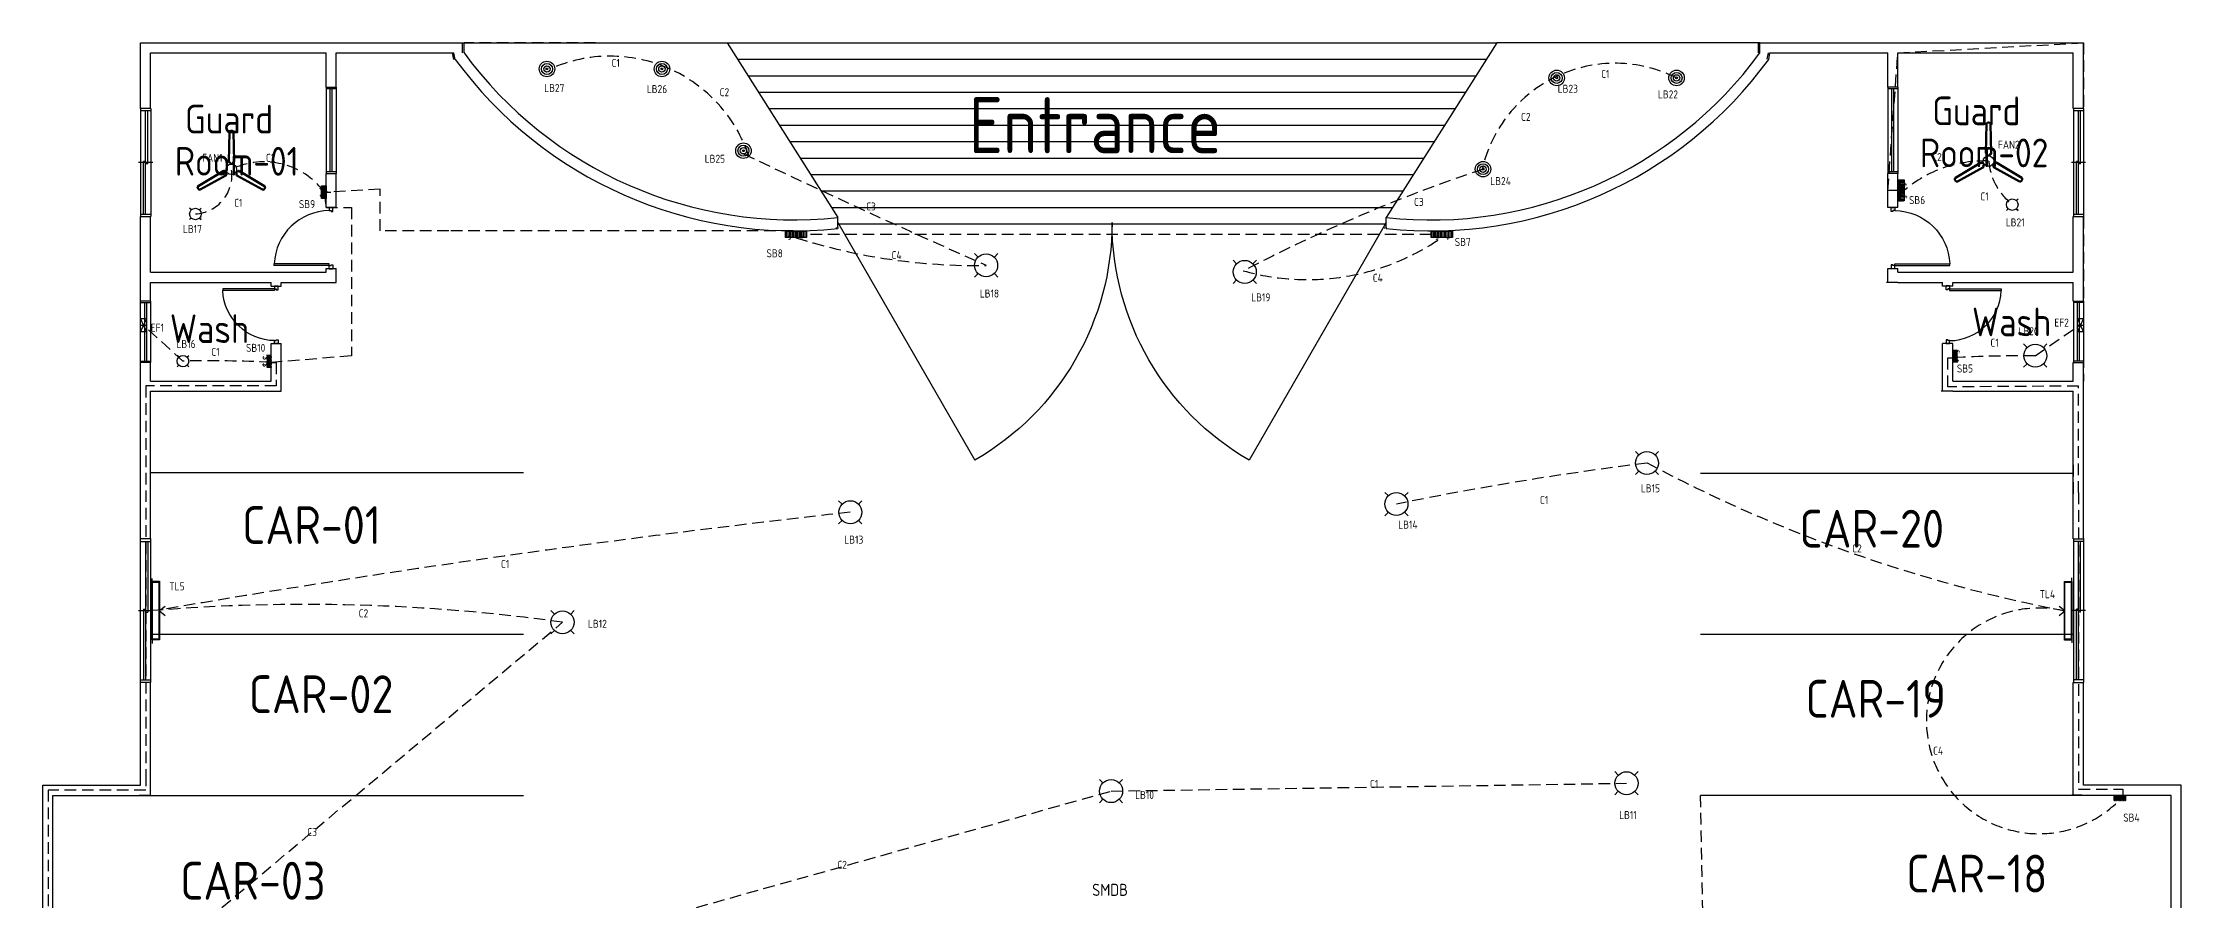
# Model space of a CAD drawing. Header units: inches. Extents: x 33646 to 69385, y 29955 to 61001.
# Drawn here: x 33647 to 34817, y 31099 to 31568 of the extents above; entities that cross this region are included whole.
import ezdxf
from ezdxf.enums import TextEntityAlignment as Align

# ---------------------------------------------------------------- set-up
doc = ezdxf.new("R2010")
doc.units = ezdxf.units.IN
doc.header["$MEASUREMENT"] = 0
doc.linetypes.add('HIDDEN', pattern=[9.525, 6.35, -3.175])
doc.layers.add('All Text', color=7, linetype='Continuous', plot=False)
for name, color, linetype in [('Conduit', 4, 'Continuous'), ('EDB', 1, 'Continuous'), ('Electrical Layout', 130, 'Continuous'), ('Entrance', 141, 'Continuous'), ('WALL', 7, 'Continuous'), ('WINDOW', 111, 'Continuous')]:
    doc.layers.add(name, color=color, linetype=linetype)
doc.styles.add('YQ_DIM', font='SUPEROS.SHX', dxfattribs={"width": 0.8, "bigfont": 'HZDX.SHX'})

# ---------------------------------------------------------------- blocks, each defined once
blk = doc.blocks.new('WD_00_X2')
for p, q in [((0, 0.7), (0, -0.7)), ((-0.5, 0.5), (0.5, 0.5)), ((-0.48, 0.5), (-0.48, -0.5)), ((0.48, 0.5), (0.48, -0.5)), ((0.01, 0.2), (-0.48, 0.2)), ((0.01, 0.2), (0.01, 0)), ((0.48, 0), (-0.48, 0)), ((-0.01, 0), (-0.01, -0.2)), ((0.48, -0.2), (-0.01, -0.2)), ((-0.5, -0.5), (0.5, -0.5))]:
    blk.add_line(p, q)
blk = doc.blocks.new('WD_00_X1')
for p, q in [((-0.5, 0.5), (0.5, 0.5)), ((-0.48, 0.5), (-0.48, -0.5)), ((0.48, 0.5), (0.48, -0.5)), ((0.48, 0.1), (-0.48, 0.1)), ((0.48, -0.1), (-0.48, -0.1)), ((-0.5, -0.5), (0.5, -0.5))]:
    blk.add_line(p, q)
blk = doc.blocks.new('DR_D01')
for p, q in [((-0.45, 0.93), (-0.42, 0.93)), ((-0.45, 0.03), (-0.45, 0.93)), ((-0.42, 0.03), (-0.42, 0.93)), ((-0.5, 0.03), (-0.42, 0.03)), ((-0.5, 0.03), (-0.5, -0.03)), ((-0.45, 0.03), (-0.45, 0)), ((-0.45, 0), (-0.435, 0)), ((-0.435, 0), (-0.435, -0.03)), ((0.435, 0), (0.435, -0.03)), ((0.45, 0), (0.435, 0)), ((0.45, 0.03), (0.45, 0)), ((0.5, 0.03), (0.45, 0.03)), ((0.5, -0.03), (0.5, 0.03)), ((-0.435, -0.03), (-0.5, -0.03)), ((0.435, -0.03), (0.5, -0.03))]:
    blk.add_line(p, q)
blk.add_arc((-0.46, 0.021), 0.91, 0.5915, 87.4664)
blk = doc.blocks.new('DRBLK102')
for p, q in [((-0.5, 0), (-0.25, 0.433)), ((0.5, 0), (0.25, 0.433))]:
    blk.add_line(p, q)
for centre, start, end in [((-0.5, 0), 0, 60), ((0.5, 0), 120, 180)]:
    blk.add_arc(centre, 0.5, start, end)
blk = doc.blocks.new('*U124')
at = {"layer": 'Electrical Layout', "lineweight": 211}
for p, q in [((-0.73, -3.86), (-0.56, 4.24)), ((-0.19, 4.61), (0.19, 4.61)), ((0.73, -3.86), (0.56, 4.24)), ((-0.18, -4.24), (-0.36, -4.24)), ((-0.18, -4.61), (-0.18, -4.24)), ((0.18, -4.61), (0.18, -4.24)), ((0.18, -4.24), (0.36, -4.24))]:
    blk.add_line(p, q, dxfattribs=at)
for centre, start, end in [((-0.19, 4.24), 90, 178.80651), ((0.19, 4.24), 1.19349, 90), ((-0.36, -3.87), 178.80651, 270), ((0.36, -3.87), 270, 1.19349)]:
    blk.add_arc(centre, 0.368, start, end, dxfattribs=at)
blk = doc.blocks.new('*U125')
at = {"layer": 'Electrical Layout', "color": 0, "linetype": 'ByBlock', "lineweight": -2, "transparency": 16777216}
blk.add_blockref('*U124', (13229.26, 11059.9), dxfattribs=at)
for p, rotation in [((13223.99, 11050.78), 120), ((13234.52, 11050.78), 240)]:
    blk.add_blockref('*U124', p, dxfattribs=dict(at, rotation=rotation))
blk = doc.blocks.new('*U126')
at = {"layer": 'Electrical Layout', "lineweight": 211}
for p, q in [((-0.73, -3.86), (-0.56, 4.24)), ((-0.19, 4.61), (0.19, 4.61)), ((0.73, -3.86), (0.56, 4.24)), ((-0.18, -4.24), (-0.36, -4.24)), ((-0.18, -4.61), (-0.18, -4.24)), ((0.18, -4.61), (0.18, -4.24)), ((0.18, -4.24), (0.36, -4.24))]:
    blk.add_line(p, q, dxfattribs=at)
for centre, start, end in [((-0.19, 4.24), 90, 178.80651), ((0.19, 4.24), 1.19349, 90), ((-0.36, -3.87), 178.80651, 270), ((0.36, -3.87), 270, 1.19349)]:
    blk.add_arc(centre, 0.368, start, end, dxfattribs=at)
blk = doc.blocks.new('*U127')
at = {"layer": 'Electrical Layout', "color": 0, "linetype": 'ByBlock', "lineweight": -2, "transparency": 16777216}
blk.add_blockref('*U126', (13229.26, 11059.9), dxfattribs=at)
for p, rotation in [((13223.99, 11050.78), 120), ((13234.52, 11050.78), 240)]:
    blk.add_blockref('*U126', p, dxfattribs=dict(at, rotation=rotation))

msp = doc.modelspace()

# ---------------------------------------------------------------- hatches: boundary and pattern name
at = {"layer": 'Electrical Layout'}
h = msp.add_hatch(dxfattribs=at)
h.set_pattern_fill('MUDST', color=256, scale=0.5, angle=-90)
h.set_pattern_definition([(270, (18846.90573, 49526.51465), (0.125, -0.25), [0.125, -0.125, 0, -0.125, 0, -0.125])])
h.paths.add_polyline_path([(33799.7, 31482.3), (33802.2, 31482.3), (33802.2, 31489.3), (33799.7, 31489.3)])
h = msp.add_hatch(dxfattribs=at)
h.set_pattern_fill('MUDST', color=256, angle=-270)
h.set_pattern_definition([(90, (64571.22047, -4593.49222), (-0.25, 0.5), [0.25, -0.25, 0, -0.25, 0, -0.25])])
h.paths.add_polyline_path([(34662.2, 31481), (34665.7, 31481), (34665.7, 31492.5), (34662.2, 31492.5)])
h = msp.add_hatch(dxfattribs=at)
h.set_pattern_fill('MUDST', color=256, angle=-180)
h.set_pattern_definition([(180, (70139.5005, 61369.97906), (-0.5, -0.25), [0.25, -0.25, 0, -0.25, 0, -0.25])])
h.paths.add_polyline_path([(34065, 31461), (34065, 31464.5), (34053.5, 31464.5), (34053.5, 31461)])
h = msp.add_hatch(dxfattribs=at)
h.set_pattern_fill('MUDST', color=256, angle=-180)
h.set_pattern_definition([(180, (70492.92156, 61369.9845), (-0.5, -0.25), [0.25, -0.25, 0, -0.25, 0, -0.25])])
h.paths.add_polyline_path([(34418.4, 31461), (34418.4, 31464.5), (34406.9, 31464.5), (34406.9, 31461)])
h = msp.add_hatch(dxfattribs=at)
h.set_pattern_fill('MUDST', color=256, scale=0.5, angle=-90)
h.set_pattern_definition([(270, (18816.82394, 49434.08881), (0.125, -0.25), [0.125, -0.125, 0, -0.125, 0, -0.125])])
h.paths.add_polyline_path([(33769.6, 31389.8), (33772.1, 31389.8), (33772.1, 31396.8), (33769.6, 31396.8)])
h = msp.add_hatch(dxfattribs=at)
h.set_pattern_fill('MUDST', color=256, scale=0.5, angle=-90)
h.set_pattern_definition([(270, (19739.34546, 49436.8749), (0.125, -0.25), [0.125, -0.125, 0, -0.125, 0, -0.125])])
h.paths.add_polyline_path([(34692.1, 31392.6), (34694.6, 31392.6), (34694.6, 31399.6), (34692.1, 31399.6)])
h = msp.add_hatch(dxfattribs=at)
h.set_pattern_fill('MUDST', color=256, scale=0.5, angle=360)
h.set_pattern_definition([(360, (16742.80943, 16200.48694), (0.25, 0.125), [0.125, -0.125, 0, -0.125, 0, -0.125])])
h.paths.add_polyline_path([(34787.1, 31153.2), (34787.1, 31155.7), (34780.1, 31155.7), (34780.1, 31153.2)])

# ---------------------------------------------------------------- linework, layer by layer
at = {"layer": 'All Text'}
for p, q in [((34081.3, 31466.5), (34081.3, 31466)), ((34081.3, 31466.5), (34081.3, 31466)), ((34081.3, 31466), (34081.4, 31466.3)), ((34081.3, 31466), (34081.3, 31466))]:
    msp.add_line(p, q, dxfattribs=at)
at = {"layer": 'Conduit', "linetype": 'HIDDEN'}
for p, q in [((33723.8, 31393.4), (33702.3, 31413)), ((34737.4, 31396.4), (34761.5, 31413)), ((34689.5, 31379.3), (34689.5, 31395.3)), ((34689.5, 31395.3), (34692.2, 31395.3)), ((34761.1, 31321.5), (34761.1, 31379.8)), ((33714, 31259.3), (33711, 31256.8)), ((33711, 31256.8), (33714, 31254.3)), ((34753.5, 31256.8), (34750.5, 31259.3)), ((34750.5, 31254.3), (34753.5, 31256.8)), ((33657.5, 31021.3), (33931.5, 31250.6)), ((34555.4, 31092.4), (34554.2, 31155.9))]:
    msp.add_line(p, q, dxfattribs=at)
for centre, radius, start, end in [((33957.5, 31480.1), 80.1, 18.4628, 114.0714), ((34507.4, 31481.8), 74.5, 63.0812, 167.2688), ((33768.2, 31461.4), 41, 36.4925, 115.714), ((36183.8, 36021.1), 5001.5, 244.4995, 246.1734), ((34709.4, 31435.5), 67.4, 87.9601, 130.4729), ((34745.3, 31505.6), 33.5, 184.7114, 232.3452), ((33729.4, 31495.1), 21.2, 273.2186, 8.7551), ((34718.4, 30648), 896.3, 108.4158, 117.5358), ((34157.8, 31772.5), 326.8, 252.4476, 270.9684), ((34339, 31567.2), 129.2, 254.2702, 304.7439), ((34735.6, 30585.2), 811.2, 89.8745, 93.0634), ((34750.1, 29533.1), 1818.6, 97.1113, 101.4888), ((34910.1, 32062.7), 820.9, 242.0183, 258.994), ((34810.8, 24848), 6503, 96.37327, 99.73713), ((33790.5, 30236), 1024.4, 82.0875, 94.6767), ((34739.5, 31196.7), 61.7, 77.0174, 317.7384)]:
    msp.add_arc(centre, radius, start, end, dxfattribs=at)
at = {"layer": 'EDB', "linetype": 'HIDDEN'}
for p, q in [((34231.7, 31158.3), (34513.7, 31162.6)), ((33931.5, 31074.1), (34231.7, 31158.3))]:
    msp.add_line(p, q, dxfattribs=at)
at = {"layer": 'Electrical Layout'}
for p, q in [((33872, 31558.4), (33871.3, 31562)), ((33872.8, 31558.4), (33872.1, 31562)), ((33876.8, 31562), (33876.8, 31567.5)), ((33877.6, 31562), (33877.6, 31567.5)), ((34585.9, 31562), (34585.9, 31567.5)), ((34586.7, 31562), (34586.7, 31567.5)), ((34590.7, 31558.5), (34591.4, 31562)), ((34591.5, 31558.4), (34592.2, 31562)), ((33728.4, 31476.2), (33727.4, 31477.1)), ((33732.8, 31476.2), (33733.8, 31477.1)), ((34722.6, 31481.3), (34721.6, 31482.2)), ((34727, 31481.3), (34728, 31482.2)), ((33728.4, 31471.7), (33727.4, 31470.8)), ((34081.3, 31466.5), (34081.3, 31466.2)), ((34081.3, 31466.2), (34081.3, 31466)), ((34082.2, 31466.5), (34082.2, 31466.2)), ((34082.2, 31466.2), (34082.2, 31466)), ((34381.3, 31466.5), (34381.3, 31466)), ((34382.2, 31466.5), (34382.2, 31466)), ((34722.6, 31476.8), (34721.6, 31475.8)), ((34158.9, 31450.3), (34157, 31452.2)), ((34167.8, 31450.3), (34169.7, 31452.2)), ((34300.3, 31446.7), (34298.4, 31448.6)), ((34309.2, 31446.7), (34311.2, 31448.6)), ((33802.1, 31436.5), (33807.6, 31436.5)), ((34158.9, 31441.4), (34157, 31439.4)), ((34300.3, 31437.8), (34298.4, 31435.9)), ((34661.4, 31436.5), (34655.9, 31436.5)), ((34662.2, 31436.5), (34656.7, 31436.5)), ((33704, 31413), (33700.6, 31413)), ((34763.8, 31413), (34760.4, 31413)), ((33721.6, 31395.7), (33720.7, 31396.6)), ((33726.1, 31395.7), (33727, 31396.6)), ((34732.9, 31400.9), (34731, 31402.8)), ((34741.8, 31400.9), (34743.7, 31402.8)), ((33721.6, 31391.2), (33720.7, 31390.3)), ((34732.9, 31392), (34731, 31390.1)), ((33772.1, 31377), (33777.6, 31377)), ((34691.4, 31377), (34685.9, 31377)), ((34692.2, 31377), (34686.7, 31377)), ((34520.5, 31342.2), (34518.6, 31344.1)), ((34529.4, 31342.2), (34531.3, 31344.1)), ((34520.5, 31333.3), (34518.6, 31331.4)), ((34084.5, 31315.2), (34082.6, 31317.1)), ((34093.4, 31315.2), (34095.3, 31317.1)), ((34383.4, 31319.7), (34381.5, 31321.6)), ((34392.3, 31319.7), (34394.2, 31321.6)), ((34084.5, 31306.3), (34082.6, 31304.4)), ((34383.4, 31310.8), (34381.5, 31308.9)), ((33707, 31268.1), (33707, 31274.6)), ((34757.4, 31272.9), (34757.4, 31274.9)), ((33927.1, 31255.1), (33925.2, 31257)), ((33936, 31255.1), (33937.9, 31257)), ((33927.1, 31246.2), (33925.2, 31244.3)), ((34757.4, 31245.9), (34757.4, 31239.4)), ((33707, 31241.1), (33707, 31239.1)), ((34227.2, 31162.8), (34225.3, 31164.7)), ((34236.1, 31162.8), (34238, 31164.7)), ((34509.2, 31167.1), (34507.3, 31169)), ((34518.1, 31167.1), (34520.1, 31169)), ((33699.8, 31156), (33705.3, 31156)), ((33700.6, 31155.9), (33706.1, 31155.9)), ((34227.2, 31153.9), (34225.3, 31151.9)), ((34509.2, 31158.2), (34507.3, 31156.3)), ((34762.9, 31156), (34757.4, 31156)), ((34763.7, 31155.9), (34758.2, 31155.9))]:
    msp.add_line(p, q, dxfattribs=at)
at = {"layer": 'Electrical Layout', "linetype": 'HIDDEN'}
for p, q in [((33949.6, 31567.5), (33877.6, 31567.5)), ((33877.6, 31567.5), (33917, 31567.5)), ((34656.7, 31486.8), (34662.2, 31562)), ((34662.2, 31562), (34763.7, 31567.5)), ((34763.7, 31567.5), (34763.7, 31382.5)), ((33831.7, 31487.5), (33801.2, 31485.8)), ((33801.2, 31485.8), (33802.1, 31477.4)), ((33802.1, 31477.4), (33816, 31477.4)), ((33802.2, 31485.8), (33804.7, 31485.8)), ((33816, 31477.4), (33816, 31396.3)), ((33831.7, 31464.7), (33831.7, 31487.5)), ((34662.2, 31486.8), (34656.7, 31486.8)), ((33869.3, 31464.7), (33831.7, 31464.7)), ((34057.7, 31464.7), (33869.3, 31464.7)), ((34057.7, 31464.5), (34057.7, 31464.7)), ((34406.9, 31462.7), (34063, 31462.7)), ((34412.7, 31464.5), (34412.7, 31464.5)), ((33816, 31396.3), (33772.1, 31392.7)), ((33772.1, 31392.7), (33774.9, 31392.7)), ((33774.9, 31392.7), (33774.9, 31379.9)), ((33774.9, 31379.9), (33703.5, 31379.9)), ((33703.5, 31379.9), (33703.5, 31167.3)), ((34761.1, 31379.8), (34689.5, 31379.3)), ((34758.2, 31336.7), (34758.2, 31320.5)), ((34761.1, 31321.5), (34761.1, 31159.4)), ((34758.2, 31296.3), (34758.2, 31296.3)), ((34758.2, 31296.3), (34758.2, 31296.3)), ((34758.2, 31296.3), (34758.2, 31296.3)), ((33703.5, 31167.3), (33703.5, 31158.9)), ((33703.5, 31158.9), (33650.1, 31158.9)), ((33650.1, 31158.9), (33650.1, 30889.2)), ((34761.1, 31159.4), (34785.2, 31159.4)), ((34782.7, 31158.2), (34782.7, 31158.2)), ((34782.7, 31158.2), (34782.7, 31158.2)), ((34785.2, 31159.4), (34785.2, 31155.2))]:
    msp.add_line(p, q, dxfattribs=at)
at = {"layer": 'Electrical Layout'}
for points in [[(33802.2, 31489.3), (33802.2, 31482.3), (33799.7, 31482.3), (33799.7, 31489.3)], [(34662.2, 31481), (34662.2, 31492.5), (34665.7, 31492.5), (34665.7, 31481)], [(33732.8, 31471.7), (33733.8, 31470.8)], [(34727, 31476.8), (34728, 31475.8)], [(34065, 31461), (34053.5, 31461), (34053.5, 31464.5), (34065, 31464.5)], [(34418.4, 31461), (34406.9, 31461), (34406.9, 31464.5), (34418.4, 31464.5)], [(34167.8, 31441.4), (34169.7, 31439.4)], [(34309.2, 31437.8), (34311.2, 31435.9)], [(33704, 31416.5), (33700.6, 31416.5), (33702.3, 31413)], [(33704, 31409.5), (33700.6, 31409.5), (33702.3, 31413)], [(34763.8, 31416.5), (34760.4, 31416.5), (34762.1, 31413)], [(34763.8, 31409.5), (34760.4, 31409.5), (34762.1, 31413)], [(33726.1, 31391.2), (33727, 31390.3)], [(34741.8, 31392), (34743.7, 31390.1)], [(34529.4, 31333.3), (34531.3, 31331.4)], [(34093.4, 31306.3), (34095.3, 31304.4)], [(34392.3, 31310.8), (34394.2, 31308.9)], [(33707, 31241.1), (33707, 31273.1), (33711, 31273.1), (33711, 31241.1)], [(33707.2, 31241.3), (33707.2, 31272.6), (33710.7, 31272.6), (33710.7, 31241.3)], [(34757.4, 31272.9), (34757.4, 31240.9), (34753.4, 31240.9), (34753.4, 31272.9)], [(34757.1, 31272.6), (34757.1, 31241.4), (34753.6, 31241.4), (34753.6, 31272.6)], [(33936, 31246.2), (33937.9, 31244.3)], [(34236.1, 31153.9), (34238, 31151.9)], [(34518.1, 31158.2), (34520.1, 31156.3)]]:
    msp.add_lwpolyline(points, close=True, dxfattribs=at)
for centre, radius in [((33923, 31553.2), 4.24), ((33923, 31553.2), 3), ((33923, 31553.2), 1.76), ((33923, 31553.2), 0.515), ((33985.9, 31553.2), 4.24), ((33985.9, 31553.2), 3), ((33985.9, 31553.2), 1.76), ((33985.9, 31553.2), 0.515), ((34475.5, 31548.3), 4.24), ((34475.5, 31548.3), 3), ((34475.5, 31548.3), 1.76), ((34475.5, 31548.3), 0.515), ((34541.1, 31548.3), 4.24), ((34541.1, 31548.3), 3), ((34541.1, 31548.3), 1.76), ((34541.1, 31548.3), 0.515), ((34030.5, 31508.5), 4.24), ((33750.3, 31498.3), 2.9), ((34030.5, 31508.5), 3), ((34030.5, 31508.5), 1.76), ((34030.5, 31508.5), 0.515), ((34435.2, 31498.4), 4.24), ((34435.2, 31498.4), 3), ((34711.8, 31502.8), 2.9), ((34435.2, 31498.4), 1.76), ((34435.2, 31498.4), 0.515), ((33730.6, 31473.9), 3.15), ((34724.8, 31479), 3.15), ((34163.3, 31445.8), 6.3), ((34304.8, 31442.2), 6.3), ((33723.8, 31393.4), 3.15), ((34737.4, 31396.4), 6.3), ((34524.9, 31337.7), 6.3), ((34089, 31310.8), 6.3), ((34387.8, 31315.3), 6.3), ((33931.5, 31250.6), 6.3), ((34231.7, 31158.3), 6.3), ((34513.7, 31162.6), 6.3)]:
    msp.add_circle(centre, radius, dxfattribs=at)
at = {"layer": 'Electrical Layout', "linetype": 'HIDDEN'}
msp.add_arc((33736.9, 30625.4), 768.2, 87.3721, 90.9747, dxfattribs=at)
at = {"layer": 'Entrance'}
for p, q in [((33877.6, 31567.5), (34021.6, 31567.5)), ((34021.6, 31567.5), (34082.2, 31472)), ((34021.6, 31567.5), (34442.7, 31567.5)), ((34442.7, 31567.5), (34382.2, 31472)), ((34586.7, 31567.5), (34442.7, 31567.5)), ((34027.4, 31558.5), (34437, 31558.5)), ((34033.1, 31549.5), (34431.3, 31549.5)), ((34038.8, 31540.5), (34425.6, 31540.5)), ((34044.5, 31531.5), (34419.9, 31531.5)), ((34050.2, 31522.5), (34414.2, 31522.5)), ((34055.9, 31513.5), (34408.5, 31513.5)), ((34061.6, 31504.5), (34402.8, 31504.5)), ((34067.3, 31495.5), (34397.1, 31495.5)), ((34073, 31486.5), (34391.4, 31486.5)), ((34073, 31486.5), (34391.4, 31486.5)), ((34078.7, 31477.5), (34385.7, 31477.5)), ((34082.2, 31468.5), (34382.2, 31468.5))]:
    msp.add_line(p, q, dxfattribs=at)
at = {"layer": 'WALL'}
for p, q in [((33700.6, 31531.5), (33700.6, 31567.5)), ((33700.6, 31567.5), (33877.6, 31567.5)), ((33706.1, 31562), (33802.1, 31562)), ((33706.1, 31531.5), (33706.1, 31562)), ((33802.1, 31543.3), (33802.1, 31562)), ((33807.6, 31562), (33872.1, 31562)), ((33807.6, 31543.3), (33807.6, 31562)), ((34586.7, 31567.5), (34763.7, 31567.5)), ((34592.2, 31562), (34656.7, 31562)), ((34656.7, 31543.3), (34656.7, 31562)), ((34662.2, 31562), (34758.2, 31562)), ((34662.2, 31543.3), (34662.2, 31562)), ((34758.2, 31531.5), (34758.2, 31562)), ((34763.7, 31531.5), (34763.7, 31567.5)), ((33802.1, 31543.3), (33807.6, 31543.3)), ((34662.2, 31543.3), (34656.7, 31543.3)), ((33706.1, 31531.5), (33700.6, 31531.5)), ((34763.7, 31531.5), (34758.2, 31531.5)), ((33802.1, 31477.4), (33802.1, 31496.1)), ((33802.1, 31496.1), (33807.6, 31496.1)), ((33807.6, 31477.4), (33807.6, 31496.1)), ((34656.7, 31477.4), (34656.7, 31496.1)), ((34662.2, 31496.1), (34656.7, 31496.1)), ((34662.2, 31477.4), (34662.2, 31496.1)), ((33807.6, 31477.4), (33802.1, 31477.4)), ((34662.2, 31477.4), (34656.7, 31477.4)), ((33700.6, 31426.2), (33700.6, 31472.5)), ((33700.6, 31472.5), (33706.1, 31472.5)), ((33706.1, 31442), (33706.1, 31472.5)), ((34082.2, 31466.5), (34082.2, 31472)), ((34382.2, 31466.5), (34382.2, 31472)), ((34758.2, 31442), (34758.2, 31472.5)), ((34758.2, 31472.5), (34763.7, 31472.5)), ((34763.7, 31426.2), (34763.7, 31472.5)), ((33706.1, 31442), (33802.1, 31442)), ((33802.1, 31442), (33802.1, 31444)), ((33802.1, 31444), (33807.6, 31444)), ((33807.6, 31436.5), (33807.6, 31444)), ((34656.7, 31436.5), (34656.7, 31444)), ((34656.7, 31444), (34662.2, 31444)), ((34662.2, 31442), (34662.2, 31444)), ((34662.2, 31442), (34758.2, 31442)), ((33706.1, 31436.5), (33772.1, 31436.5)), ((33706.1, 31426.2), (33706.1, 31436.5)), ((33772.1, 31434.5), (33772.1, 31436.5)), ((33772.1, 31434.5), (33777.6, 31434.5)), ((33777.6, 31436.5), (33802.1, 31436.5)), ((33777.6, 31434.5), (33777.6, 31436.5)), ((34662.2, 31436.5), (34686.7, 31436.5)), ((34686.7, 31434.5), (34686.7, 31436.5)), ((34692.2, 31434.5), (34686.7, 31434.5)), ((34692.2, 31436.5), (34758.2, 31436.5)), ((34692.2, 31434.5), (34692.2, 31436.5)), ((34758.2, 31426.2), (34758.2, 31436.5)), ((33706.1, 31426.2), (33700.6, 31426.2)), ((34758.2, 31426.2), (34763.7, 31426.2)), ((33772.1, 31382.5), (33772.1, 31403)), ((33772.1, 31403), (33777.6, 31403)), ((33777.6, 31377), (33777.6, 31403)), ((34686.7, 31377), (34686.7, 31403)), ((34692.2, 31403), (34686.7, 31403)), ((34692.2, 31382.5), (34692.2, 31403)), ((33700.6, 31296.3), (33700.6, 31392.7)), ((33706.1, 31392.7), (33700.6, 31392.7)), ((33706.1, 31382.5), (33706.1, 31392.7)), ((34758.2, 31382.5), (34758.2, 31392.7)), ((34758.2, 31392.7), (34763.7, 31392.7)), ((34763.7, 31296.3), (34763.7, 31392.7)), ((33706.1, 31382.5), (33772.1, 31382.5)), ((33706.1, 31377), (33772.1, 31377)), ((33706.1, 31296.3), (33706.1, 31377)), ((34692.2, 31382.5), (34758.2, 31382.5)), ((34692.2, 31377), (34758.2, 31377)), ((34758.2, 31296.3), (34758.2, 31377)), ((33706.1, 31332.5), (33910.1, 31332.5)), ((34758.2, 31331.9), (34554.2, 31331.9)), ((33706.1, 31296.3), (33700.6, 31296.3)), ((34758.2, 31296.3), (34763.7, 31296.3)), ((33706.1, 31244.2), (33910.1, 31244.2)), ((34758.2, 31243.9), (34554.2, 31243.9)), ((33700.6, 31161.5), (33700.6, 31217.6)), ((33706.1, 31217.6), (33700.6, 31217.6)), ((33706.1, 31155.9), (33706.1, 31217.6)), ((34758.2, 31155.9), (34758.2, 31217.6)), ((34758.2, 31217.6), (34763.7, 31217.6)), ((34763.7, 31161.5), (34763.7, 31217.6)), ((33647.1, 31161.5), (33700.6, 31161.5)), ((33647.1, 31063.3), (33647.1, 31161.5)), ((34817.2, 31161.5), (34763.7, 31161.5)), ((34817.2, 31023.9), (34817.2, 31161.5)), ((33652.6, 31063.3), (33652.6, 31155.9)), ((33652.6, 31155.9), (33700.6, 31155.9)), ((33706.1, 31155.9), (33910.1, 31155.9)), ((34758.2, 31155.9), (34554.2, 31155.9)), ((34811.7, 31155.9), (34763.7, 31155.9)), ((34811.7, 31063.3), (34811.7, 31155.9))]:
    msp.add_line(p, q, dxfattribs=at)
for centre, radius, start, end in [((34057.9, 31694.3), 223.6, 216.2734, 276.2231), ((34406.6, 31693.8), 223.2, 263.7126, 323.7909), ((34057.9, 31694.3), 229.6, 216.2734, 276.0599), ((34406.6, 31693.8), 229.2, 263.8778, 323.7909)]:
    msp.add_arc(centre, radius, start, end, dxfattribs=at)

# ---------------------------------------------------------------- block references
at = {"layer": 'Electrical Layout'}
for name, p, xscale, yscale, zscale in [('*U125', (8697.7, 9766.5), 1.96640812646422, 1.96640812646422, 1.96640812646422), ('*U127', (7736.2, 9762), 1.966408126462293, 1.966408126462293, 1.966408126462293)]:
    msp.add_blockref(name, p, dxfattribs=dict(at, xscale=xscale, yscale=yscale, zscale=zscale))
at = {"layer": 'WINDOW'}
for name, p, xscale, yscale, zscale, rotation in [('WD_00_X1', (33804.9, 31519.7), 47.24409448818915, 5.51181102393457, 47.24409448818915, 269.9999999999735), ('WD_00_X1', (34659.5, 31519.7), 47.24409448818915, 5.511811023658083, 47.24409448818915, 269.9999999999823), ('WD_00_X2', (33703.4, 31502), 59.05511811023462, 5.511811023920018, 59.05511811023622, 269.9999999999859), ('WD_00_X2', (34761, 31502), 59.05511811023462, 5.511811023658083, 59.05511811023622, 269.9999999999859), ('DR_D01', (33804.9, 31460.7), 33.46456692913489, 33.46456692913489, 33.46456692913386, 89.99999999998755), ('DR_D01', (34659.5, 31460.7), 33.46456692913489, -33.46456692913489, 33.46456692913386, 90), ('DR_D01', (33774.9, 31418.8), 31.4960629921261, -31.4960629921261, 31.4960629921261, 269.9999999999735), ('DR_D01', (34689.5, 31418.8), 31.4960629921261, 31.4960629921261, 31.4960629921261, 270), ('WD_00_X1', (33703.4, 31409.5), 33.46456692913489, 5.511811023832706, 33.46456692913386, 89.99999999998755), ('WD_00_X1', (34761, 31409.5), 33.46456692913489, 5.511811023658083, 33.46456692913386, 270), ('WD_00_X2', (33703.4, 31257), 78.74015748031525, 5.511811023709015, 78.74015748031525, 89.99999999997883), ('WD_00_X2', (34761, 31257), 78.74015748031525, 5.511811023643531, 78.74015748031525, 269.9999999999947)]:
    msp.add_blockref(name, p, dxfattribs=dict(at, xscale=xscale, yscale=yscale, zscale=zscale, rotation=rotation))
at = {"layer": 'WINDOW', "xscale": 300, "yscale": -300, "zscale": 300}
msp.add_blockref('DRBLK102', (34232.2, 31469.2), dxfattribs=at)

# ---------------------------------------------------------------- texts
at = {"layer": 'All Text', "style": 'YQ_DIM'}
for s, height, p in [('Entrance ', 30.69, (34231.3, 31522.5)), ('Guard ', 15.69, (34709.4, 31530.3)), ('Guard ', 15.69, (33753.3, 31525.8)), ('Room-02', 15.69, (34709.4, 31507.3)), ('Room-01', 15.69, (33753.3, 31502.7)), ('Wash', 15.69, (33738.3, 31411.2)), ('Wash', 15.69, (34724.4, 31414.9)), ('CAR-01', 20.69, (33794.2, 31303.8)), ('CAR-20', 20.69, (34647.9, 31301.8)), ('CAR-02', 20.69, (33799.4, 31211.3)), ('CAR-19', 20.69, (34650.1, 31208.8)), ('CAR-03', 20.69, (33762.1, 31109.3)), ('CAR-18', 20.69, (34705.4, 31113.2))]:
    msp.add_text(s, height=height, dxfattribs=at).set_placement(p, align=Align.MIDDLE)
at = {"layer": 'Electrical Layout', "color": 4, "style": 'YQ_DIM'}
for s, p in [('C1', (33960.6, 31556.5)), ('C1', (34502.1, 31550.5)), ('LB27', (33927, 31542.8)), ('LB26', (33983.2, 31542.2)), ('C2', (34020.1, 31540.5)), ('LB23', (34481.6, 31542.4)), ('LB22', (34536.4, 31539.3)), ('C2', (34458.6, 31527)), ('FAN2', (34722.9, 31511.8)), ('FAN1', (33739.9, 31504.6)), ('C2', (33771.8, 31504.6)), ('LB25', (34014.9, 31504.1)), ('C2', (34683.6, 31505)), ('LB24', (34444.8, 31491.9)), ('C1', (33754.1, 31480)), ('SB9', (33791.7, 31479.3)), ('C3', (34100.3, 31478)), ('C3', (34400.1, 31480.5)), ('SB6', (34672.7, 31481.5)), ('C1', (34709.6, 31483.5)), ('LB17', (33729, 31465.7)), ('LB21', (34726.4, 31469.3)), ('SB8', (34047.6, 31452.4)), ('C4', (34114.3, 31451.4)), ('SB7', (34424.1, 31458.6)), ('LB18', (34165.1, 31430.4)), ('LB19', (34313.6, 31428.3)), ('C4', (34377.6, 31439)), ('EF1', (33709.8, 31411.7)), ('LB20', (34733.7, 31409.8)), ('EF2', (34751.8, 31414.5)), ('LB16', (33725.5, 31402.8)), ('C1', (33741.6, 31398.5)), ('SB10', (33763.6, 31400.7)), ('C1', (34715.1, 31403.5)), ('SB5', (34698.9, 31389.4)), ('LB15', (34526.8, 31323.9)), ('C1', (34468.6, 31317.5)), ('LB14', (34394.1, 31304)), ('LB13', (34090.9, 31295.8)), ('C2', (34639.8, 31291)), ('C1', (33900.1, 31282.5)), ('TL5', (33720.5, 31270.3)), ('TL4', (34744, 31266)), ('C2', (33822.6, 31255.5)), ('LB12', (33950.6, 31249.8)), ('C4', (34684.2, 31180.4)), ('LB10', (34250, 31156.2)), ('C3', (33794.5, 31135.9)), ('LB11', (34514.5, 31145.2)), ('SB4', (34790, 31143.8))]:
    msp.add_text(s, height=4.38, dxfattribs=at).set_placement(p, align=Align.MIDDLE)
at = {"layer": 'Electrical Layout', "linetype": 'HIDDEN', "style": 'YQ_DIM'}
for height, rotation, p in [(2.82, 270, (33799.8, 31487.9)), (2.82, 270, (34665.7, 31489.9)), (2.82, 270, (33800, 31483.9)), (2.82, 270, (34666, 31483.2)), (2.82, 180, (34055.7, 31461)), (2.82, 180, (34061.9, 31461)), (2.82, 180, (34410, 31461)), (2.82, 180, (34415.9, 31461.2)), (4.39, 270, (33769.3, 31395.2)), (2.82, 270, (34694.8, 31398.5)), (4.39, 270, (33769.2, 31391.4)), (2.82, 270, (34694.2, 31393.7))]:
    msp.add_text('$', height=height, rotation=rotation, dxfattribs=at).set_placement(p, align=Align.MIDDLE)
at = {"layer": 'Electrical Layout', "color": 1, "style": 'YQ_DIM'}
for s, p in [('C1', (34375.6, 31162.2)), ('C2', (34084.5, 31118))]:
    msp.add_text(s, height=4.38, dxfattribs=at).set_placement(p, align=Align.MIDDLE)
at = {"layer": 'Electrical Layout', "style": 'YQ_DIM'}
msp.add_text('SMDB', height=6.61, dxfattribs=at).set_placement((34231.1, 31104.3), align=Align.MIDDLE)

doc.saveas('drawing.dxf')
